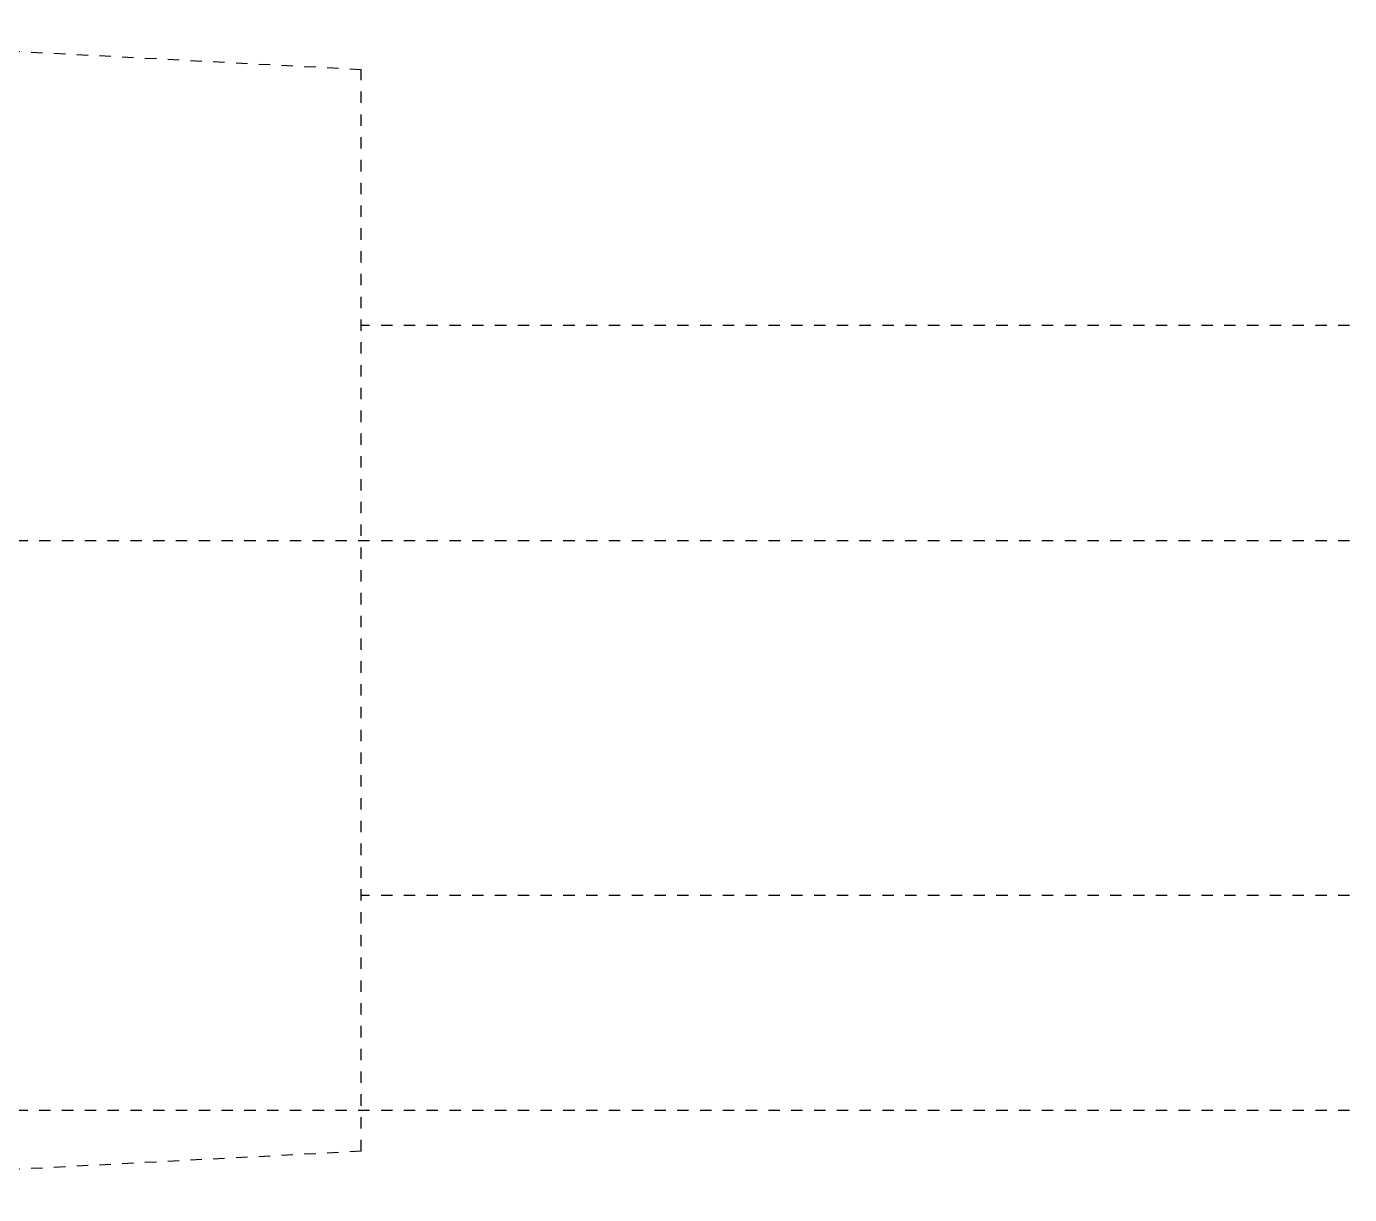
# Model space of a CAD drawing. Header units: millimetres. Extents: x 2089 to 2530, y 1631 to 2074.
# Drawn here: x 2426.17 to 2437.78, y 1856.95 to 1867.2 of the extents above; entities that cross this region are included whole.
import ezdxf

# ---------------------------------------------------------------- set-up
doc = ezdxf.new("R2010")
doc.units = ezdxf.units.MM
doc.linetypes.add('HIDDEN', pattern=[0.2, 0.1, -0.1])
doc.layers.add('DEFAULT_2', color=8, linetype='HIDDEN')

msp = doc.modelspace()

# ---------------------------------------------------------------- linework, layer by layer
at = {"layer": 'DEFAULT_2', "color": 8, "linetype": 'HIDDEN'}
for p, q in [((2429.107, 1866.823), (2421.871, 1867.202)), ((2429.107, 1857.331), (2429.107, 1866.823)), ((2471.781, 1864.577), (2429.107, 1864.577)), ((2471.781, 1862.688), (2425.891, 1862.688)), ((2471.781, 1859.577), (2429.107, 1859.577)), ((2471.781, 1857.688), (2425.891, 1857.688)), ((2429.107, 1857.331), (2421.871, 1856.951))]:
    msp.add_line(p, q, dxfattribs=at)

doc.saveas('drawing.dxf')
